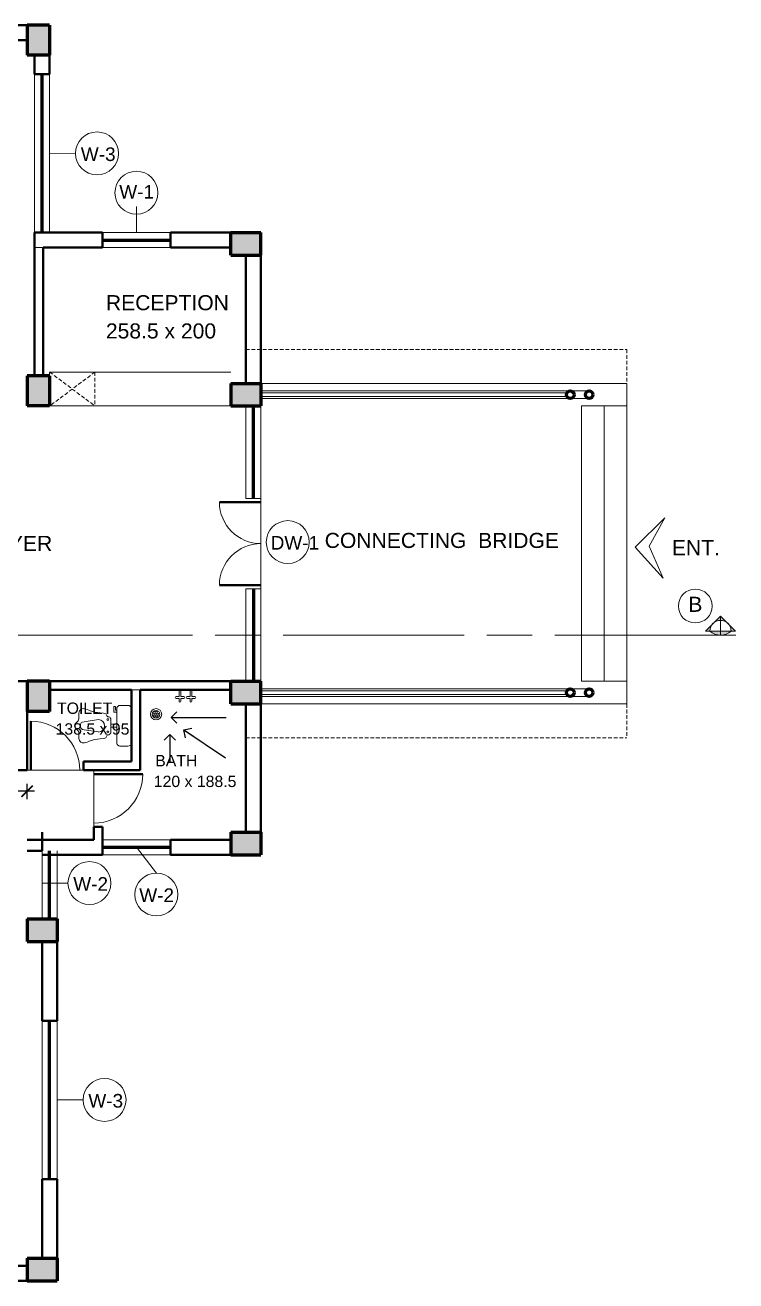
# Model space of a CAD drawing. Header units: millimetres. Extents: x -43527 to -16485, y 19062 to 36467.
# Drawn here: x -41242 to -40300, y 32303 to 33968 of the extents above; entities that cross this region are included whole.
import ezdxf

# ---------------------------------------------------------------- set-up
doc = ezdxf.new("R2010")
doc.units = ezdxf.units.MM
doc.header["$LTSCALE"] = 10
doc.header["$PDMODE"] = 35
doc.linetypes.add('ACAD_ISO08W100', pattern=[36, 24, -3, 6, -3])
doc.linetypes.add('DASHED', pattern=[0.75, 0.5, -0.25])
for name, color, linetype, lineweight in [('door', 30, 'Continuous', 15), ('elevation', 2, 'Continuous', 20), ('projection', 181, 'DASHED', 13), ('SEC.  LINE', 20, 'ACAD_ISO08W100', 13), ('TEXT', 6, 'Continuous', 25), ('THI.', 5, 'Continuous', 60), ('THIN', 241, 'Continuous', 5), ('THIN-2', 54, 'Continuous', 9), ('WALL', 4, 'Continuous', 40), ('WALL  HATCH', 8, 'Continuous', 5)]:
    doc.layers.add(name, color=color, linetype=linetype, lineweight=lineweight)
doc.styles.get("Standard").update_dxf_attribs({"font": 'arial.ttf', "height": 18})
doc.dimstyles.new('ISO-25', dxfattribs={"dimtxt": 2.5, "dimasz": 15, "dimexe": 10, "dimexo": 30, "dimgap": 5, "dimtad": 1, "dimdsep": 46, "dimtxsty": 'Standard', "dimblk": 'ARCHTICK', "dimcen": 2.5, "dimdle": 10, "dimadec": 1, "dimazin": 0, "dimtfac": 1, "dimtmove": 0, "dimatfit": 3, "dimldrblk": 'OPEN90', "dimfxl": 1, "dimarcsym": 0})

# ---------------------------------------------------------------- blocks, each defined once
blk = doc.blocks.new('_ArchTick')
at = {"color": 0, "linetype": 'ByBlock', "const_width": 0.15}
blk.add_lwpolyline([(-0.5, -0.5), (0.5, 0.5)], dxfattribs=at)
blk = doc.blocks.new('_Open90')
at = {"color": 0, "linetype": 'ByBlock', "lineweight": -2}
for p, q in [((0, 0), (-1, 0)), ((-0.5, 0.5), (0, 0)), ((0, 0), (-0.5, -0.5))]:
    blk.add_line(p, q, dxfattribs=at)
blk = doc.blocks.new('AWC')
at = {"layer": 'door'}
for p, q in [((-20311.5, 21630.5), (-20355.8, 21630.5)), ((-20360.7, 21625.6), (-20360.7, 21615.8)), ((-20306.6, 21625.6), (-20306.6, 21615.8)), ((-20311.5, 21610.9), (-20355.8, 21610.9)), ((-20325.5, 21603.2), (-20341.8, 21603.2)), ((-20335.6, 21610.9), (-20335.6, 21603.2)), ((-20331.7, 21610.9), (-20331.7, 21603.2)), ((-20341.9, 21586.8), (-20338.9, 21567.7)), ((-20328.3, 21567.7), (-20325.4, 21586.6))]:
    blk.add_line(p, q, dxfattribs=at)
blk.add_lwpolyline([(-20359.4, 21606.9), (-20359.4, 21609.5), (-20354.2, 21609.5), (-20354.2, 21610.9), (-20351.5, 21610.9), (-20351.5, 21606.9), (-20359.4, 21606.9)], dxfattribs=at)
for centre in [(-20341.8, 21599.2), (-20325.5, 21599.2)]:
    blk.add_circle(centre, 1.18, dxfattribs=at)
for centre, radius, start, end in [((-20355.8, 21625.6), 4.92, 90, 180), ((-20311.5, 21625.6), 4.92, 0, 90), ((-20355.8, 21615.8), 4.92, 180, 270), ((-20311.5, 21615.8), 4.92, 270, 0), ((-20341.8, 21599.2), 3.94, 90, 159.43), ((-20325.5, 21599.2), 3.94, 20.57, 90), ((-20333.6, 21586.7), 8.23, 359.5306, 179.5306), ((-20333.6, 21567.7), 5.31, 180, 0)]:
    blk.add_arc(centre, radius, start, end, dxfattribs=at)
at = {"layer": 'door', "extrusion": (0, 0, -1)}
blk.add_ellipse((-20333.4, 21560.8), major_axis=(-1.94, 5.59), ratio=0.948861, start_param=3.537638, end_param=4.585608, dxfattribs=at)
at = {"layer": 'door'}
blk.add_ellipse((-20333.9, 21560.8), major_axis=(1.94, 5.59), ratio=0.948861, start_param=3.537638, end_param=4.585608, dxfattribs=at)
for points in [[(-20345.5, 21600.6), (-20345.6, 21599.7), (-20346, 21597.2), (-20349.7, 21597.4), (-20351.5, 21588), (-20350.5, 21579.8), (-20359.5, 21564.7), (-20348.3, 21559.2), (-20343, 21562.3), (-20339, 21558.8), (-20338.4, 21558.2)], [(-20321.8, 21600.6), (-20321.6, 21599.7), (-20321.3, 21597.2), (-20317.5, 21597.4), (-20315.8, 21588), (-20316.8, 21579.8), (-20307.8, 21564.7), (-20318.9, 21559.2), (-20324.3, 21562.3), (-20328.2, 21558.8), (-20328.9, 21558.2)]]:
    blk.add_open_spline(points, degree=3, knots=[0, 0, 0, 0, 2.596741, 7.080952, 10.372803, 27.86475, 42.407117, 48.085065, 59.717416, 61.643023, 61.643023, 61.643023, 61.643023], dxfattribs=at)
blk = doc.blocks.new('*D405')
at = {"layer": 'Defpoints', "color": 0, "transparency": 16777216}
for p in [(-41408.3, 32952.3), (-41408.3, 32911.7), (-41239.8, 32911.7)]:
    blk.add_point(p, dxfattribs=at)
at = {"layer": 'TEXT', "color": 0, "lineweight": -2, "transparency": 16777216}
for p, q in [((-41229.8, 32952.3), (-41418.3, 32952.3)), ((-41408.3, 32941.7), (-41408.3, 32962.3)), ((-41239.8, 32941.7), (-41239.8, 32962.3))]:
    blk.add_line(p, q, dxfattribs=at)
at = {"layer": 'TEXT', "color": 0, "lineweight": -2, "transparency": 16777216, "xscale": 15, "yscale": 15, "zscale": 15, "rotation": 180}
blk.add_blockref('_ArchTick', (-41408.3, 32952.3), dxfattribs=at)
at = {"layer": 'TEXT', "color": 0, "lineweight": -2, "transparency": 16777216, "xscale": 15, "yscale": 15, "zscale": 15}
blk.add_blockref('_ArchTick', (-41239.8, 32952.3), dxfattribs=at)
at = {"layer": 'TEXT', "color": 0, "transparency": 16777216, "insert": (-41324.1, 32966.5), "char_height": 18, "attachment_point": 5}
blk.add_mtext('168.5', dxfattribs=at)

msp = doc.modelspace()

# ---------------------------------------------------------------- hatches: boundary and pattern name
at = {"layer": 'elevation'}
h = msp.add_hatch(color=256, dxfattribs=at)
h.paths.add_polyline_path([(-40320.762, 33184.718), (-40310.762, 33174.718, 0.19891237), (-40320.762, 33178.86)])
h.paths.add_polyline_path([(-40320.762, 33184.718), (-40320.762, 33178.86, 0.19891237), (-40330.762, 33174.718)])
h.paths.add_polyline_path([(-40310.762, 33174.718), (-40300.762, 33164.718), (-40306.62, 33164.718, 0.19891237)])
h.paths.add_polyline_path([(-40320.762, 33164.718), (-40306.62, 33164.718, -0.18027152), (-40320.762, 33159.447)])
h.paths.add_polyline_path([(-40334.904, 33164.718), (-40320.762, 33164.718), (-40320.762, 33159.447, -0.18027152)])
h.paths.add_polyline_path([(-40330.762, 33174.718, 0.19891237), (-40334.904, 33164.718), (-40340.762, 33164.718)])
at = {"layer": 'THIN'}
h = msp.add_hatch(color=256, dxfattribs=at)
h.paths.add_polyline_path([(-43219.832, 33968.197), (-43219.832, 33928.197), (-43189.832, 33928.197), (-43189.832, 33968.197)])
h.paths.add_polyline_path([(-42889.832, 33928.197), (-42859.832, 33928.197), (-42859.832, 33968.197), (-42889.832, 33968.197)])
h.paths.add_polyline_path([(-42529.832, 33968.197), (-42559.832, 33968.197), (-42559.832, 33928.197), (-42529.832, 33928.197)])
h.paths.add_polyline_path([(-42229.832, 33928.197), (-42199.832, 33928.197), (-42199.832, 33968.197), (-42229.832, 33968.197)])
h.paths.add_polyline_path([(-41899.832, 33928.197), (-41869.832, 33928.197), (-41869.832, 33968.197), (-41899.832, 33968.197)])
h.paths.add_polyline_path([(-41569.832, 33928.197), (-41539.832, 33928.197), (-41539.832, 33968.197), (-41569.832, 33968.197)])
h.paths.add_polyline_path([(-41239.832, 33928.197), (-41209.832, 33928.197), (-41209.832, 33968.197), (-41239.832, 33968.197)])
h.paths.add_polyline_path([(-40929.832, 33693.197), (-40969.832, 33693.197), (-40969.832, 33663.197), (-40929.832, 33663.197)])
h.paths.add_polyline_path([(-40969.832, 33463.197), (-40929.832, 33463.197), (-40929.832, 33493.197), (-40969.832, 33493.197)])
h.paths.add_polyline_path([(-41239.832, 33463.197), (-41209.832, 33463.197), (-41209.832, 33503.197), (-41239.832, 33503.197)])
h.paths.add_polyline_path([(-41569.832, 33463.197), (-41539.832, 33463.197), (-41539.832, 33503.197), (-41569.832, 33503.197)])
h.paths.add_polyline_path([(-41869.832, 33503.197), (-41899.832, 33503.197), (-41899.832, 33463.197), (-41869.832, 33463.197)])
h.paths.add_polyline_path([(-42199.832, 33503.197), (-42229.832, 33503.197), (-42229.832, 33463.197), (-42199.832, 33463.197)])
h.paths.add_polyline_path([(-42529.832, 33503.197), (-42559.832, 33503.197), (-42559.832, 33463.197), (-42529.832, 33463.197)])
h.paths.add_polyline_path([(-42859.832, 33503.197), (-42889.832, 33503.197), (-42889.832, 33463.197), (-42859.832, 33463.197)])
h.paths.add_polyline_path([(-43189.832, 33503.197), (-43219.832, 33503.197), (-43219.832, 33463.197), (-43189.832, 33463.197)])
h.paths.add_polyline_path([(-43189.832, 33098.197), (-43219.832, 33098.197), (-43219.832, 33058.197), (-43189.832, 33058.197)])
h.paths.add_polyline_path([(-42889.832, 33058.197), (-42859.832, 33058.197), (-42859.832, 33098.197), (-42889.832, 33098.197)])
h.paths.add_polyline_path([(-42529.832, 33098.197), (-42559.832, 33098.197), (-42559.832, 33058.197), (-42529.832, 33058.197)])
h.paths.add_polyline_path([(-42229.832, 33058.197), (-42199.832, 33058.197), (-42199.832, 33098.197), (-42229.832, 33098.197)])
h.paths.add_polyline_path([(-41869.832, 33098.197), (-41899.832, 33098.197), (-41899.832, 33058.197), (-41869.832, 33058.197)])
h.paths.add_polyline_path([(-41539.832, 33083.197, 1), (-41569.832, 33083.197, 1)])
h.paths.add_polyline_path([(-41239.832, 33058.197), (-41209.832, 33058.197), (-41209.832, 33098.197), (-41239.832, 33098.197)])
h.paths.add_polyline_path([(-40969.832, 33068.197), (-40929.832, 33068.197), (-40929.832, 33098.197), (-40969.832, 33098.197)])
h.paths.add_polyline_path([(-40929.832, 32868.197), (-40929.832, 32898.197), (-40969.832, 32898.197), (-40969.832, 32868.197)])
h.paths.add_polyline_path([(-41239.832, 32783.197), (-41239.832, 32753.197), (-41199.832, 32753.197), (-41199.832, 32783.197)])
h.paths.add_polyline_path([(-41579.832, 32783.197), (-41579.832, 32753.197), (-41539.832, 32753.197), (-41539.832, 32783.197)])
h.paths.add_polyline_path([(-41909.832, 32783.197), (-41909.832, 32753.197), (-41869.832, 32753.197), (-41869.832, 32783.197)])
h.paths.add_polyline_path([(-41869.832, 32333.197), (-41909.832, 32333.197), (-41909.832, 32303.197), (-41869.832, 32303.197)])
h.paths.add_polyline_path([(-41579.832, 32333.197), (-41579.832, 32303.197), (-41539.832, 32303.197), (-41539.832, 32333.197)])
h.paths.add_polyline_path([(-41239.832, 32303.197), (-41199.832, 32303.197), (-41199.832, 32333.197), (-41239.832, 32333.197)])
h = msp.add_hatch(dxfattribs=at)
h.set_pattern_fill('HONEY', color=256, scale=0.5, angle=90, style=0)
h.set_pattern_definition([(270, (-39872.4853, 34679.3019), (-1.374815, -2.38125), [1.5875, -3.175]), (150, (-39872.4853, 34679.3019), (-1.3748155, 2.3812497), [1.5875, -3.175]), (210, (-39872.4853, 34679.3019), (-2.7496305, -3e-07), [-3.175, 1.5875])])
h.paths.add_polyline_path([(-41073.875, 33054.403, -1), (-41063.875, 33054.403, -1)])

# ---------------------------------------------------------------- linework, layer by layer
at = {"layer": 'door'}
for p, q in [((-40929.832, 33340.697), (-40929.832, 33220.697)), ((-41038.387, 33086.697), (-41038.387, 33077.947)), ((-41035.887, 33086.697), (-41035.887, 33077.947)), ((-41023.777, 33086.697), (-41023.777, 33077.947)), ((-41021.277, 33086.697), (-41021.277, 33077.947)), ((-41038.387, 33077.947), (-41042.137, 33077.947)), ((-41038.387, 33075.447), (-41042.137, 33075.447)), ((-41038.387, 33071.697), (-41038.387, 33075.447)), ((-41032.137, 33077.947), (-41035.887, 33077.947)), ((-41035.887, 33071.697), (-41035.887, 33075.447)), ((-41032.137, 33075.447), (-41035.887, 33075.447)), ((-41023.777, 33077.947), (-41027.527, 33077.947)), ((-41023.777, 33075.447), (-41027.527, 33075.447)), ((-41023.777, 33071.697), (-41023.777, 33075.447)), ((-41021.277, 33077.947), (-41017.527, 33077.947)), ((-41021.277, 33075.447), (-41017.527, 33075.447)), ((-41021.277, 33071.697), (-41021.277, 33075.447)), ((-41164.832, 32980.197), (-41239.832, 32980.197)), ((-41151.332, 32980.197), (-41151.332, 32905.197))]:
    msp.add_line(p, q, dxfattribs=at)
for centre in [(-41147.079, 33798.136), (-41094.894, 33745.951), (-40894.254, 33282.738), (-41157.079, 32830.636), (-41068.431, 32815.444), (-41137.079, 32543.136)]:
    msp.add_circle(centre, 28.442, dxfattribs=at)
for centre, radius, start, end in [((-40929.832, 33335.697), 55, 180, 270), ((-40929.832, 33225.697), 55, 90, 180), ((-41042.137, 33076.697), 1.25, 90, 270), ((-41037.137, 33071.697), 1.25, 180, 0), ((-41032.137, 33076.697), 1.25, 270, 90), ((-41027.527, 33076.697), 1.25, 90, 270), ((-41022.527, 33071.697), 1.25, 180, 0), ((-41017.527, 33076.697), 1.25, 270, 90), ((-41234.832, 32980.197), 65, 0, 90), ((-41151.332, 32975.197), 65, 270, 0)]:
    msp.add_arc(centre, radius, start, end, dxfattribs=at)
at = {"layer": 'elevation'}
for p, q in [((-41229.832, 33903.197), (-41229.832, 33693.197)), ((-41209.832, 33903.197), (-41209.832, 33693.197)), ((-41139.832, 33693.197), (-41049.832, 33693.197)), ((-41139.832, 33673.197), (-41049.832, 33673.197)), ((-41209.832, 33503.197), (-41209.832, 33508.197)), ((-41209.832, 33508.197), (-40969.832, 33508.197)), ((-40929.832, 33493.197), (-40444.832, 33493.197)), ((-40444.832, 33493.197), (-40444.832, 33068.197)), ((-40524.162, 33480.697), (-40929.832, 33480.697)), ((-40524.162, 33475.697), (-40929.832, 33475.697)), ((-41209.832, 33463.197), (-40969.832, 33463.197)), ((-40949.832, 33463.197), (-40949.832, 33340.697)), ((-40929.832, 33463.197), (-40929.832, 33340.697)), ((-40444.832, 33463.197), (-40504.832, 33463.197)), ((-40504.832, 33463.197), (-40504.832, 33098.197)), ((-40474.832, 33463.197), (-40474.832, 33098.197)), ((-40949.832, 33340.697), (-40929.832, 33340.697)), ((-40433.671, 33275.872), (-40394.589, 33314.909)), ((-40415.526, 33277.266), (-40394.589, 33314.909)), ((-40433.671, 33275.872), (-40396.683, 33234.745)), ((-40396.683, 33234.745), (-40415.526, 33277.266)), ((-40949.832, 33220.697), (-40949.832, 33098.197)), ((-40949.832, 33220.697), (-40929.832, 33220.697)), ((-40929.832, 33220.697), (-40929.832, 33098.197)), ((-40340.762, 33164.718), (-40320.762, 33184.718)), ((-40300.762, 33164.718), (-40320.762, 33184.718)), ((-40320.762, 33184.718), (-40320.762, 33159.447)), ((-40300.762, 33164.718), (-40340.762, 33164.718)), ((-41101.332, 33086.697), (-41089.832, 33086.697)), ((-40524.162, 33085.697), (-40929.832, 33085.697)), ((-40444.832, 33098.197), (-40504.832, 33098.197)), ((-40524.162, 33080.697), (-40929.832, 33080.697)), ((-40929.832, 33068.197), (-40444.832, 33068.197)), ((-41139.832, 32888.197), (-41049.832, 32888.197)), ((-41219.832, 32783.197), (-41219.832, 32873.197)), ((-41199.832, 32783.197), (-41199.832, 32873.197)), ((-41139.832, 32868.197), (-41049.832, 32868.197)), ((-41219.832, 32648.197), (-41219.832, 32438.197)), ((-41199.832, 32648.197), (-41199.832, 32438.197))]:
    msp.add_line(p, q, dxfattribs=at)
msp.add_circle((-40354.134, 33198.009), 22.498, dxfattribs=at)
for centre, radius, start, end in [((-40320.762, 33164.718), 14.142, 0, 180), ((-40320.762, 33181.057), 21.61, 229.123834, 310.876166)]:
    msp.add_arc(centre, radius, start, end, dxfattribs=at)
at = {"layer": 'projection'}
for p, q in [((-40949.832, 33538.197), (-40444.832, 33538.197)), ((-40444.832, 33538.197), (-40444.832, 33493.197)), ((-41149.832, 33508.197), (-41209.832, 33463.197)), ((-41209.832, 33508.197), (-41149.832, 33463.197)), ((-41149.832, 33508.197), (-41149.832, 33463.197)), ((-40444.832, 33068.197), (-40444.832, 33023.197)), ((-40949.832, 33023.197), (-40444.832, 33023.197))]:
    msp.add_line(p, q, dxfattribs=at)
at = {"layer": 'SEC.  LINE'}
msp.add_line((-40300.4, 33159.447), (-41479.832, 33159.447), dxfattribs=at)
at = {"layer": 'THI.'}
for p, q in [((-41209.832, 33968.197), (-41239.832, 33968.197)), ((-41239.832, 33968.197), (-41239.832, 33928.197)), ((-41209.832, 33968.197), (-41209.832, 33928.197)), ((-41209.832, 33928.197), (-41239.832, 33928.197)), ((-41219.832, 33693.197), (-41219.832, 33903.197)), ((-41139.832, 33683.197), (-41049.832, 33683.197)), ((-40969.832, 33663.197), (-40969.832, 33693.197)), ((-40969.832, 33693.197), (-40929.832, 33693.197)), ((-40929.832, 33663.197), (-40929.832, 33693.197)), ((-40969.832, 33663.197), (-40929.832, 33663.197)), ((-41209.832, 33503.197), (-41239.832, 33503.197)), ((-41239.832, 33503.197), (-41239.832, 33463.197)), ((-41209.832, 33503.197), (-41209.832, 33463.197)), ((-40969.832, 33493.197), (-40929.832, 33493.197)), ((-40969.832, 33493.197), (-40969.832, 33463.197)), ((-40929.832, 33493.197), (-40929.832, 33463.197)), ((-41209.832, 33463.197), (-41239.832, 33463.197)), ((-40969.832, 33463.197), (-40929.832, 33463.197)), ((-40939.832, 33340.697), (-40939.832, 33463.197)), ((-40939.832, 33220.697), (-40939.832, 33098.197)), ((-41239.832, 33098.197), (-41239.832, 33058.197)), ((-41209.832, 33098.197), (-41239.832, 33098.197)), ((-41209.832, 33098.197), (-41209.832, 33058.197)), ((-40969.832, 33068.197), (-40969.832, 33098.197)), ((-40969.832, 33098.197), (-40929.832, 33098.197)), ((-40929.832, 33068.197), (-40929.832, 33098.197)), ((-40969.832, 33068.197), (-40929.832, 33068.197)), ((-41209.832, 33058.197), (-41239.832, 33058.197)), ((-40969.832, 32898.197), (-40929.832, 32898.197)), ((-40969.832, 32898.197), (-40969.832, 32868.197)), ((-40929.832, 32898.197), (-40929.832, 32868.197)), ((-41209.832, 32783.197), (-41209.832, 32873.197)), ((-41139.832, 32878.197), (-41049.832, 32878.197)), ((-40969.832, 32868.197), (-40929.832, 32868.197)), ((-41239.832, 32783.197), (-41199.832, 32783.197)), ((-41239.832, 32783.197), (-41239.832, 32753.197)), ((-41199.832, 32783.197), (-41199.832, 32753.197)), ((-41239.832, 32753.197), (-41199.832, 32753.197)), ((-41209.832, 32438.197), (-41209.832, 32648.197)), ((-41239.832, 32333.197), (-41239.832, 32303.197)), ((-41239.832, 32333.197), (-41199.832, 32333.197)), ((-41199.832, 32333.197), (-41199.832, 32303.197)), ((-41239.832, 32303.197), (-41199.832, 32303.197))]:
    msp.add_line(p, q, dxfattribs=at)
for centre in [(-40519.832, 33478.197), (-40494.832, 33478.197), (-40519.832, 33083.197), (-40494.832, 33083.197)]:
    msp.add_circle(centre, 5, dxfattribs=at)
at = {"layer": 'THIN'}
for p, q in [((-41209.832, 33798.197), (-41175.52, 33798.136)), ((-41094.832, 33693.197), (-41094.894, 33727.509)), ((-41094.832, 32878.197), (-41068.431, 32843.885)), ((-41219.832, 32830.697), (-41185.52, 32830.636)), ((-41199.832, 32543.197), (-41165.52, 32543.136))]:
    msp.add_line(p, q, dxfattribs=at)
for radius in [7.5, 5]:
    msp.add_circle((-41068.875, 33054.403), radius, dxfattribs=at)
at = {"layer": 'THIN-2'}
for p, q in [((-40494.832, 33483.197), (-40929.832, 33483.197)), ((-40494.832, 33473.197), (-40929.832, 33473.197)), ((-40494.832, 33088.197), (-40929.832, 33088.197)), ((-40494.832, 33078.197), (-40929.832, 33078.197))]:
    msp.add_line(p, q, dxfattribs=at)
at = {"layer": 'WALL'}
for p, q in [((-41239.832, 33968.197), (-41284.832, 33968.197)), ((-41239.832, 33948.197), (-41284.832, 33948.197)), ((-41229.832, 33928.197), (-41229.832, 33903.197)), ((-41209.832, 33928.197), (-41209.832, 33903.197)), ((-41209.832, 33903.197), (-41229.832, 33903.197)), ((-41229.832, 33693.197), (-41229.832, 33663.197)), ((-41219.832, 33693.197), (-41229.832, 33693.197)), ((-41139.832, 33693.197), (-41219.832, 33693.197)), ((-41139.832, 33673.197), (-41139.832, 33693.197)), ((-41049.832, 33673.197), (-41049.832, 33693.197)), ((-40969.832, 33693.197), (-41049.832, 33693.197)), ((-41218.332, 33673.197), (-41218.332, 33503.197)), ((-41139.832, 33673.197), (-41218.332, 33673.197)), ((-40969.832, 33673.197), (-41049.832, 33673.197)), ((-41229.832, 33663.197), (-41229.832, 33503.197)), ((-40949.832, 33493.197), (-40949.832, 33663.197)), ((-40929.832, 33493.197), (-40929.832, 33663.197)), ((-40984.832, 33335.697), (-40929.832, 33335.697)), ((-40984.832, 33225.697), (-40929.832, 33225.697)), ((-41239.832, 33098.197), (-41261.332, 33098.197)), ((-41209.832, 33098.197), (-40969.832, 33098.197)), ((-41209.832, 33086.697), (-41101.332, 33086.697)), ((-41101.332, 33086.697), (-41101.332, 32991.697)), ((-41089.832, 33086.697), (-40969.832, 33086.697)), ((-41089.832, 33086.697), (-41089.832, 32980.197)), ((-40949.832, 33068.197), (-40949.832, 32898.197)), ((-40929.832, 33068.197), (-40929.832, 32898.197)), ((-41239.832, 33058.197), (-41239.832, 32980.197)), ((-41234.832, 33045.197), (-41234.832, 32980.197)), ((-41164.832, 32991.697), (-41164.832, 32980.197)), ((-41164.832, 32991.697), (-41101.332, 32991.697)), ((-41408.332, 32980.197), (-41239.832, 32980.197)), ((-41164.832, 32980.197), (-41089.832, 32980.197)), ((-41086.332, 32975.197), (-41151.332, 32975.197)), ((-41139.832, 32905.197), (-41151.332, 32905.197)), ((-41151.332, 32888.197), (-41151.332, 32905.197)), ((-41139.832, 32888.197), (-41139.832, 32905.197)), ((-41151.332, 32888.197), (-41239.832, 32888.197)), ((-41219.832, 32898.197), (-41219.832, 32873.197)), ((-41139.832, 32868.197), (-41139.832, 32888.197)), ((-41049.832, 32868.197), (-41049.832, 32888.197)), ((-40969.832, 32888.197), (-41049.832, 32888.197)), ((-41219.832, 32873.197), (-41239.832, 32873.197)), ((-41219.832, 32873.197), (-41219.832, 32878.197)), ((-41139.832, 32868.197), (-41219.832, 32868.197)), ((-40969.832, 32868.197), (-41049.832, 32868.197)), ((-41219.832, 32753.197), (-41219.832, 32648.197)), ((-41199.832, 32753.197), (-41199.832, 32648.197)), ((-41219.832, 32648.197), (-41199.832, 32648.197)), ((-41219.832, 32438.197), (-41219.832, 32333.197)), ((-41219.832, 32438.197), (-41199.832, 32438.197)), ((-41199.832, 32438.197), (-41199.832, 32333.197)), ((-41539.832, 32323.197), (-41239.832, 32323.197)), ((-41539.832, 32303.197), (-41239.832, 32303.197))]:
    msp.add_line(p, q, dxfattribs=at)
at = {"layer": 'WALL  HATCH'}
msp.add_line((-41218.332, 33673.197), (-41229.832, 33673.197), dxfattribs=at)

# ---------------------------------------------------------------- block references
at = {"layer": 'WALL', "rotation": 270}
msp.add_blockref('AWC', (-62731.875, 12705.564), dxfattribs=at)

# ---------------------------------------------------------------- texts
at = {"layer": 'elevation'}
for s, p in [('W-3', (-41168.535, 33788.021)), ('W-1', (-41117.564, 33738.135)), ('DW-1', (-40916.924, 33272.8)), ('W-2', (-41178.535, 32820.521)), ('W-2', (-41091.101, 32805.506)), ('W-3', (-41158.535, 32533.021))]:
    msp.add_text(s, height=18, dxfattribs=at).set_placement(p)
at = {"layer": 'TEXT'}
for s, height, p in [('RECEPTION', 20, (-41135.275, 33590.165)), ('258.5 x 200', 20, (-41135.275, 33552.717)), ('ENT.  FOYER', 20, (-41381.771, 33271.045)), ('CONNECTING  BRIDGE', 20, (-40845.309, 33274.96)), ('ENT.', 20, (-40385.243, 33265.318)), ('B', 20, (-40363.405, 33190.272)), ('TOILET', 15, (-41200.074, 33055.02)), ('138.5 x 95', 15, (-41201.966, 33027.504)), ('BATH', 15, (-41069.925, 32985.483)), ('120 x 188.5', 15, (-41071.817, 32957.967))]:
    msp.add_text(s, height=height, dxfattribs=at).set_placement(p)

# ---------------------------------------------------------------- dimensions: what is measured, and where the dimension line sits
dim = msp.add_linear_dim(base=(-41408.332, 32952.266), p1=(-41239.832, 32911.714), p2=(-41408.332, 32911.714), dimstyle='ISO-25', dxfattribs=at)
dim.commit()
dim.dimension.update_dxf_attribs({"geometry": '*D405', "text_midpoint": (-41324.082, 32966.456)})

# ---------------------------------------------------------------- leaders
at = {"layer": 'THIN'}
for points, override in [([(-41048.839, 33050.259), (-40975.695, 33050.259)], {"dimgap": 2, "dimtad": 0}), ([(-41031.839, 33033.846), (-40976.582, 32996.648)], {"dimgap": 2, "dimtad": 0}), ([(-41050.439, 33027.652), (-41050.439, 32990.733)], {"dimgap": 5, "dimtad": 0, "dimtmove": 1})]:
    msp.add_leader(points, dimstyle='ISO-25', override=override, dxfattribs=at)

doc.saveas('drawing.dxf')
